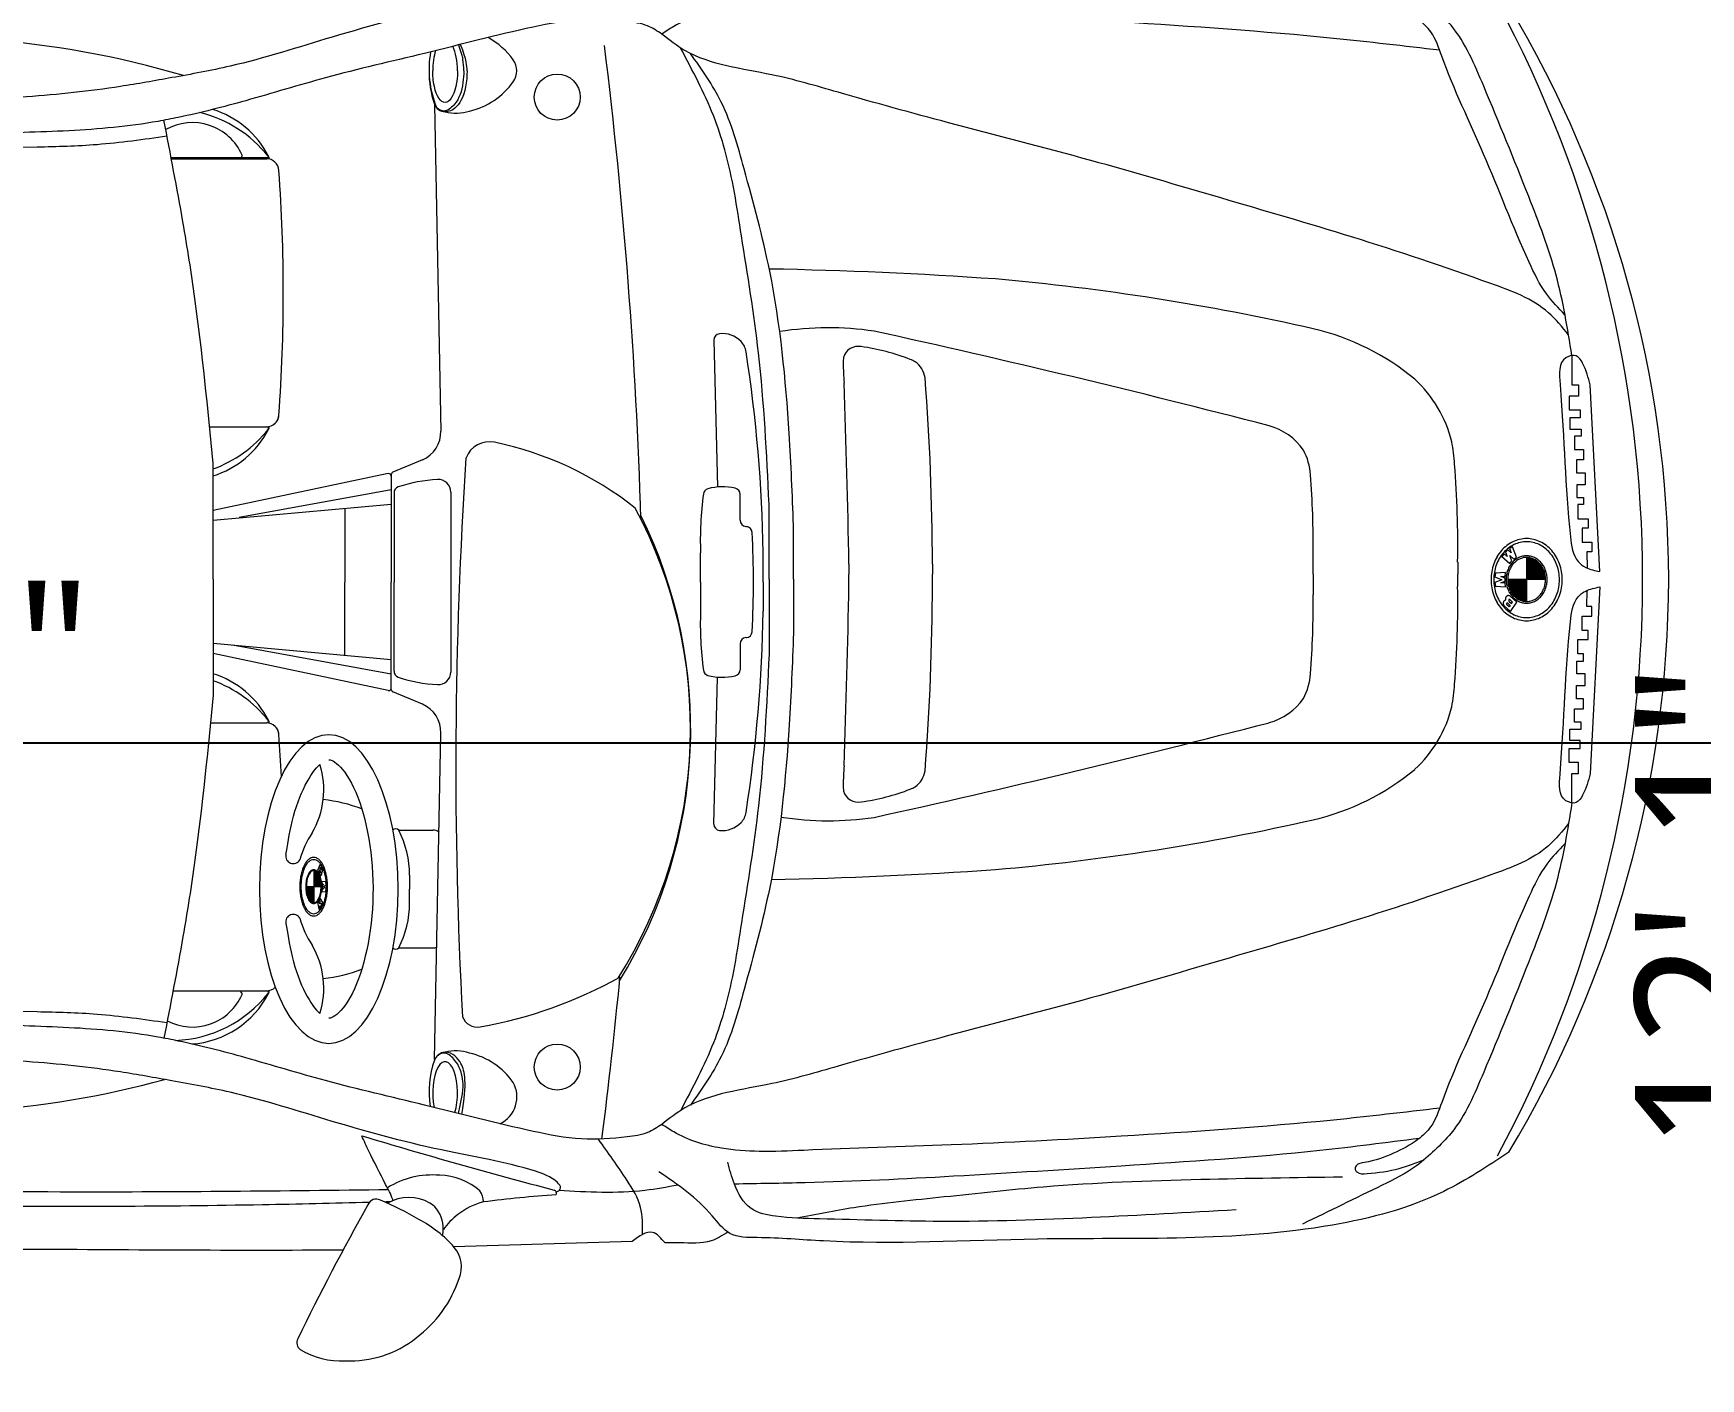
# Model space of a CAD drawing. Header units: inches. Extents: x 130993 to 274375, y -5108 to 103559.
# Drawn here: x 150490.9 to 150574.4, y 48642.3 to 48709.7 of the extents above; entities that cross this region are included whole.
import ezdxf

# ---------------------------------------------------------------- set-up
doc = ezdxf.new("R2010")
doc.units = ezdxf.units.IN
doc.header["$MEASUREMENT"] = 0
doc.header["$PDMODE"] = 2
doc.header["$PDSIZE"] = -3
doc.layers.add('Dim-internal', color=150, linetype='Continuous', lineweight=9)
doc.layers.add('FURNITURE', color=31, linetype='Continuous', lineweight=13)
doc.styles.add('int text 1in-8ft', font='trebuc.ttf', dxfattribs={"height": 7})
doc.dimstyles.new('dim 1in-8ft', dxfattribs={"dimtxt": 7, "dimasz": 2, "dimexe": 6, "dimexo": 6, "dimgap": 1, "dimtad": 1, "dimdec": 0, "dimzin": 0, "dimdsep": 46, "dimlunit": 4, "dimtxsty": 'int text 1in-8ft', "dimblk": 'DOT', "dimcen": 4, "dimdle": 6, "dimclrt": 7, "dimadec": 0, "dimazin": 0, "dimtfac": 1, "dimtdec": 0, "dimtofl": 0, "dimtmove": 0, "dimatfit": 3, "dimfxl": 6, "dimfxlon": 1, "dimtolj": 1, "dimtzin": 0, "dimarcsym": 0})

# ---------------------------------------------------------------- blocks, each defined once
blk = doc.blocks.new('A$C566640F6')
for p, q in [((60.41, 17.766), (60.647, 5.549)), ((0, 15.525), (45.517, 16.193)), ((50.537, 15.801), (54.185, 15.801)), ((50.548, 15.748), (54.126, 15.748)), ((70.87, 8.955), (71.01, 3.452)), ((104.053, 0.288), (103.699, 7.282)), ((51.98, 5.708), (54.126, 5.708)), ((59.958, 4.468), (58.845, 4.008)), ((52.113, 0), (52.113, 4.338)), ((58.673, 3.954), (52.113, 2.57)), ((58.787, 3.921), (58.787, -0.106)), ((58.787, 3.345), (53.091, 2.308)), ((58.889, 3.232), (58.889, -0.106)), ((61.013, 3.266), (61.013, -3.478)), ((71.851, 2.21), (71.851, 3.177)), ((58.787, 2.803), (52.113, 2.197)), ((57.046, 2.645), (57.046, -0.106)), ((72.939, 0), (72.939, 2.809)), ((72.067, 1.976), (72.086, 1.974)), ((73.852, 0), (73.852, 2.021)), ((70.37, -0.106), (70.37, 0.989)), ((72.72, -0.106), (72.72, 0.989)), ((93.315, 0.186), (93.315, 0.957)), ((98.731, 0.643), (98.731, 0.186)), ((100.469, 0.957), (100.386, 0.853)), ((100.386, 0.853), (100.687, 0.589)), ((100.585, 0.855), (100.469, 0.957)), ((100.61, 1.103), (100.519, 1.019)), ((100.519, 1.019), (100.585, 0.855)), ((100.735, 0.994), (100.61, 1.103)), ((100.779, 1.217), (100.674, 1.146)), ((100.674, 1.146), (100.735, 0.994)), ((100.765, 0.686), (100.684, 0.89)), ((100.684, 0.89), (100.838, 0.754)), ((100.687, 0.589), (100.765, 0.686)), ((100.937, 0.82), (100.779, 1.217)), ((100.838, 0.754), (100.937, 0.82)), ((101.313, 0.817), (101.313, -0.836)), ((101.358, -0.01), (101.358, 0.815)), ((101.402, -0.01), (101.402, 0.81)), ((101.446, -0.01), (101.446, 0.802)), ((101.491, -0.01), (101.491, 0.79)), ((101.535, -0.01), (101.535, 0.775)), ((101.58, -0.01), (101.58, 0.756)), ((101.624, -0.01), (101.624, 0.732)), ((101.669, -0.01), (101.669, 0.705)), ((101.713, -0.01), (101.713, 0.672)), ((101.758, -0.01), (101.758, 0.633)), ((52.113, 0), (52.113, -4.338)), ((72.939, 0), (72.939, -2.809)), ((73.852, 0), (73.852, -2.021)), ((75.927, 0.56), (75.927, 0.186)), ((75.927, -0.188), (75.927, 0.186)), ((79.055, 0.56), (79.055, 0.186)), ((79.055, -0.188), (79.055, 0.186)), ((93.315, 0.186), (93.315, -0.585)), ((98.731, -0.271), (98.731, 0.186)), ((100.143, 0.231), (100.129, 0.085)), ((100.129, 0.085), (100.39, -0.017)), ((100.525, 0.248), (100.143, 0.231)), ((100.352, 0.098), (100.507, 0.104)), ((100.509, 0.034), (100.352, 0.098)), ((100.507, 0.104), (100.525, 0.248)), ((100.509, -0.068), (100.509, 0.034)), ((101.802, -0.01), (101.802, 0.588)), ((101.847, -0.01), (101.847, 0.533)), ((101.891, -0.01), (101.891, 0.466)), ((101.936, -0.01), (101.936, 0.385)), ((101.98, -0.01), (101.98, 0.272)), ((57.046, -2.857), (57.046, -0.106)), ((58.787, -4.133), (58.787, -0.106)), ((58.889, -3.444), (58.889, -0.106)), ((70.37, -0.106), (70.37, -1.201)), ((72.72, -0.106), (72.72, -1.201)), ((100.39, -0.017), (100.129, -0.12)), ((100.129, -0.12), (100.143, -0.266)), ((100.143, -0.266), (100.525, -0.282)), ((100.352, -0.132), (100.509, -0.068)), ((100.507, -0.139), (100.352, -0.132)), ((100.525, -0.282), (100.507, -0.139)), ((102.021, -0.01), (100.605, -0.01)), ((100.646, -0.287), (100.646, -0.01)), ((100.691, -0.403), (100.691, -0.01)), ((100.735, -0.487), (100.735, -0.01)), ((100.779, -0.553), (100.779, -0.01)), ((100.824, -0.607), (100.824, -0.01)), ((100.868, -0.653), (100.868, -0.01)), ((100.913, -0.691), (100.913, -0.01)), ((100.957, -0.724), (100.957, -0.01)), ((101.002, -0.752), (101.002, -0.01)), ((101.046, -0.775), (101.046, -0.01)), ((101.091, -0.794), (101.091, -0.01)), ((101.135, -0.809), (101.135, -0.01)), ((101.18, -0.821), (101.18, -0.01)), ((101.224, -0.829), (101.224, -0.01)), ((101.269, -0.834), (101.269, -0.01)), ((104.053, -0.288), (103.699, -7.282)), ((100.473, -0.992), (100.706, -1.207)), ((100.664, -1.036), (100.575, -0.953)), ((100.612, -0.899), (100.702, -0.982)), ((100.653, -0.817), (100.753, -0.909)), ((100.702, -0.982), (100.664, -1.036)), ((100.79, -0.855), (100.691, -0.763)), ((100.944, -0.865), (100.701, -0.639)), ((100.706, -1.207), (100.944, -0.865)), ((100.753, -0.909), (100.79, -0.855)), ((58.787, -3.016), (52.113, -2.409)), ((58.787, -3.557), (52.841, -2.475)), ((71.851, -2.422), (71.851, -3.389)), ((72.067, -2.188), (72.086, -2.186)), ((58.673, -4.166), (52.113, -2.782)), ((70.87, -9.168), (71.01, -3.665)), ((59.958, -4.68), (58.845, -4.22)), ((52.012, -5.378), (54.126, -5.378)), ((60.41, -17.979), (60.647, -5.762)), ((59.066, -9.395), (60.344, -9.395)), ((55.88, -10.908), (55.88, -12.123)), ((55.898, -10.909), (55.898, -11.515)), ((55.915, -10.912), (55.915, -11.515)), ((55.932, -10.919), (55.932, -11.515)), ((55.95, -10.928), (55.95, -11.515)), ((55.967, -10.939), (55.967, -11.515)), ((55.984, -10.954), (55.984, -11.515)), ((56.002, -10.974), (56.002, -11.515)), ((56.019, -10.993), (56.019, -11.515)), ((56.117, -10.668), (56.024, -10.912)), ((56.024, -10.912), (56.119, -11.072)), ((56.036, -11.017), (56.036, -11.515)), ((56.054, -11.05), (56.054, -11.515)), ((56.071, -11.08), (56.071, -11.515)), ((56.099, -10.881), (56.084, -10.919)), ((56.084, -10.919), (56.123, -10.985)), ((56.088, -11.122), (56.088, -11.515)), ((56.137, -10.946), (56.099, -10.881)), ((56.105, -11.177), (56.105, -11.515)), ((56.208, -10.822), (56.117, -10.668)), ((56.118, -10.829), (56.133, -10.79)), ((56.153, -10.888), (56.118, -10.829)), ((56.123, -11.235), (56.123, -11.515)), ((56.133, -10.79), (56.168, -10.849)), ((59.471, -11.084), (59.471, -11.603)), ((56.156, -11.516), (55.605, -11.516)), ((55.62, -11.515), (55.62, -11.716)), ((55.638, -11.515), (55.638, -11.8)), ((55.655, -11.515), (55.655, -11.862)), ((55.672, -11.515), (55.672, -11.91)), ((55.69, -11.515), (55.69, -11.951)), ((55.707, -11.515), (55.707, -11.984)), ((55.724, -11.515), (55.724, -12.013)), ((55.742, -11.515), (55.742, -12.038)), ((55.759, -11.515), (55.759, -12.057)), ((55.776, -11.515), (55.776, -12.076)), ((55.794, -11.515), (55.794, -12.091)), ((55.811, -11.515), (55.811, -12.102)), ((55.828, -11.515), (55.828, -12.111)), ((55.846, -11.515), (55.846, -12.118)), ((55.863, -11.515), (55.863, -12.122)), ((56.14, -11.315), (56.14, -11.515)), ((56.336, -11.338), (56.187, -11.327)), ((56.187, -11.327), (56.194, -11.429)), ((56.194, -11.602), (56.187, -11.704)), ((56.187, -11.704), (56.336, -11.692)), ((56.255, -11.433), (56.193, -11.479)), ((56.193, -11.479), (56.193, -11.552)), ((56.193, -11.552), (56.255, -11.597)), ((56.194, -11.429), (56.255, -11.433)), ((56.255, -11.597), (56.194, -11.602)), ((56.24, -11.515), (56.341, -11.442)), ((56.341, -11.588), (56.24, -11.515)), ((56.341, -11.442), (56.336, -11.338)), ((56.336, -11.692), (56.341, -11.588)), ((59.471, -12.122), (59.471, -11.603)), ((56.065, -12.064), (56.027, -12.111)), ((56.027, -12.111), (56.088, -12.394)), ((56.125, -12.161), (56.065, -12.064)), ((56.088, -12.394), (56.129, -12.343)), ((56.124, -11.947), (56.094, -12.016)), ((56.094, -12.016), (56.125, -12.161)), ((56.129, -12.343), (56.106, -12.235)), ((56.106, -12.235), (56.154, -12.312)), ((56.241, -12.135), (56.124, -11.947)), ((56.154, -12.312), (56.189, -12.253)), ((56.189, -12.253), (56.164, -12.136)), ((56.164, -12.136), (56.209, -12.208)), ((56.209, -12.208), (56.241, -12.135)), ((59.066, -13.81), (60.344, -13.81)), ((0, -15.525), (45.517, -16.193)), ((50.611, -15.418), (54.126, -15.418)), ((67.809, -24.804), (61.128, -25.002))]:
    blk.add_line(p, q)
for points in [[(103.009, 8.379), (103.009, 7.281), (103.256, 7.281), (103.256, 6.861), (102.912, 6.861), (102.912, 6.346), (103.314, 6.346), (103.314, 6.041), (102.932, 6.041), (102.932, 5.621), (103.352, 5.621), (103.352, 5.353), (103.103, 5.353), (103.103, 4.857), (103.447, 4.857), (103.447, 4.476), (103.18, 4.476), (103.18, 3.979), (103.504, 3.979), (103.504, 3.54), (103.199, 3.54), (103.199, 3.063), (103.447, 3.063), (103.447, 2.796), (103.237, 2.796), (103.237, 2.262), (103.619, 2.262), (103.619, 1.918), (103.39, 1.918), (103.39, 1.384), (103.753, 1.384), (103.753, 1.021), (103.753, 1.021), (103.564, 1.021), (103.588, 0.417)], [(103.009, -8.379), (103.009, -7.281), (103.256, -7.281), (103.256, -6.861), (102.912, -6.861), (102.912, -6.346), (103.314, -6.346), (103.314, -6.041), (102.932, -6.041), (102.932, -5.621), (103.352, -5.621), (103.352, -5.353), (103.103, -5.353), (103.103, -4.857), (103.447, -4.857), (103.447, -4.476), (103.18, -4.476), (103.18, -3.979), (103.504, -3.979), (103.504, -3.54), (103.199, -3.54), (103.199, -3.063), (103.447, -3.063), (103.447, -2.796), (103.237, -2.796), (103.237, -2.262), (103.619, -2.262), (103.619, -1.918), (103.39, -1.918), (103.39, -1.384), (103.753, -1.384), (103.753, -1.021), (103.753, -1.021), (103.564, -1.021), (103.588, -0.417)]]:
    blk.add_lwpolyline(points)
for centre in [(65.003, 18.058), (65.003, -18.271)]:
    blk.add_circle(centre, 0.862)
for centre, radius, start, end in [((60.079, 0.009), 45.581, 359.98811, 28.27095), ((64.865, -0.095), 41.771, 0.1297, 31.0655), ((41.105, -14.452), 34.753, 73.45866, 98.53651), ((61.096, 17.853), 2.765, 35.20816, 61.60102), ((-125.451, -3.746), 193.683, 1.7729, 7.04083), ((63.885, 19.09), 3.685, 169.66474, 202.62733), ((62.779, 19.041), 0.705, 324.79184, 35.20816), ((63.885, 18.992), 3.685, 179.23809, 198.92747), ((61.096, 20.228), 2.765, 282.96883, 324.79184), ((51.067, 14.229), 3.516, 27.33078, 73.05333), ((60.831, 17.966), 0.464, 201.47304, 266.40014), ((61.204, 19.181), 1.725, 256.52856, 287.30328), ((51.338, 15.076), 2.026, 23.46635, 119.59698), ((50.514, 12.935), 4.673, 38.49211, 76.3753), ((53.143, 15.859), 0.0588, 270, 23.46635), ((54.108, 15.278), 0.47, 3.90539, 90), ((54.126, 15.807), 0.0588, 270, 38.49211), ((53.933, 15.738), 0.279, 359.75019, 22.30237), ((-9.004, 10.728), 63.746, 355.87799, 4.12201), ((69.759, -157.554), 169.202, 86.04947, 88.92112), ((73.641, -77.305), 88.891, 77.20726, 84.98196), ((75.161, -2.078), 11.496, 81.44659, 99.1302), ((91.21, 0.337), 9.287, 50.39995, 76.84163), ((71.105, 8.961), 0.235, 96.36271, 181.45347), ((71.187, 8.229), 0.972, 43.53668, 96.36271), ((71.38, 8.412), 0.705, 8.79019, 43.53668), ((-8.278, -378.645), 397.17, 75.42537, 77.6203), ((17.27, 0.045), 55.458, 0.97486, 8.79019), ((77.145, 8.055), 1.438, 169.97488, 178.21792), ((76.272, 8.161), 0.561, 78.25648, 165.16849), ((75.287, 0.649), 8.136, 68.80912, 82.23618), ((77.873, 7.344), 0.959, 56.26526, 68.30326), ((77.915, 7.414), 0.878, 8.53114, 55.95591), ((476.596, 27.837), 401.373, 182.81869, 182.92443), ((-14.578, 0.401), 93.633, 0.09703, 4.3754), ((-217.528, -3.877), 293.488, 0.86615, 2.19413), ((93.886, 3.997), 4.768, 14.01036, 47.13953), ((54.108, 6.178), 0.47, 270, 356.09461), ((54.126, 5.649), 0.0588, 321.50789, 90), ((53.933, 5.718), 0.279, 337.69763, 0.24981), ((54.108, 6.178), 0.47, 300.23732, 356.09461), ((91.073, 3.53), 2.292, 34.72678, 75.01187), ((50.514, 8.521), 4.673, 290.00626, 321.50789), ((51.067, 7.227), 3.516, 287.30608, 332.66922), ((59.472, 5.538), 1.175, 294.41956, 0.57318), ((62.463, 4.21), 0.94, 78.17091, 158.88656), ((60.055, -7.283), 12.683, 51.6722, 78.17091), ((89.193, 3.603), 9.448, 4.25345, 9.4326), ((235.479, -6.997), 174.277, 176.20138, 183.08769), ((90.903, 3.75), 2.323, 3.99511, 27.87064), ((58.693, 3.862), 0.094, 0, 101.91275), ((58.881, 3.921), 0.094, 112.45268, 180), ((59.874, 1.364), 33.444, 359.30244, 4.36801), ((61.627, 1.295), 37.109, 358.9941, 4.6513), ((59.124, 3.232), 0.235, 108.66262, 180), ((60.803, -1.741), 5.484, 92.97726, 108.66262), ((60.543, 3.266), 0.47, 0, 92.97726), ((83.711, 1.451), 13.349, 172.50762, 181.98252), ((70.709, 3.161), 0.235, 105.22329, 172.50762), ((71.194, 1.377), 2.084, 76.80108, 105.22329), ((71.616, 3.177), 0.235, 0, 76.80108), ((52.515, -5.588), 17.479, 327.66819, 28.18253), ((51.969, -5.608), 18.034, 328.46561, 26.30568), ((72.087, 2.21), 0.235, 180, 265.20524), ((72.067, 1.74), 0.235, 2.95357, 85.20524), ((26.916, -0.59), 45.446, 0.60974, 2.95357), ((101.425, 0.159), 1.395, 127.71167, 139.16595), ((101.359, 0.244), 1.287, 115.62075, 127.70714), ((101.355, 0.224), 1.188, 115.62075, 127.70714), ((101.324, 0.317), 1.206, 102.98153, 115.60014), ((101.323, 0.291), 1.113, 102.98153, 115.60014), ((101.313, 0.358), 1.163, 90.02034, 102.94667), ((101.313, 0.33), 1.074, 90.02034, 102.94667), ((101.313, 0.358), 1.163, 77.05333, 89.97966), ((101.313, 0.33), 1.074, 77.05333, 89.97966), ((101.303, 0.291), 1.113, 64.39986, 77.01847), ((101.302, 0.317), 1.206, 64.39986, 77.01847), ((101.271, 0.224), 1.188, 52.29286, 64.37925), ((101.267, 0.244), 1.287, 52.29286, 64.37925), ((101.201, 0.159), 1.395, 40.83405, 52.28833), ((101.615, 0.023), 1.629, 149.98078, 160.30802), ((101.591, 0.02), 1.504, 149.98078, 160.30802), ((101.516, 0.08), 1.515, 139.15759, 149.99735), ((101.5, 0.073), 1.399, 139.15759, 149.99735), ((101.417, 0.145), 1.288, 127.71167, 139.16595), ((101.378, 0.092), 0.805, 127.71167, 139.16595), ((101.378, 0.092), 0.743, 127.71167, 139.16595), ((101.34, 0.141), 0.742, 115.62075, 127.70714), ((101.34, 0.141), 0.681, 115.62075, 127.70714), ((101.319, 0.183), 0.696, 102.98153, 115.60014), ((101.319, 0.183), 0.634, 102.98153, 115.60014), ((101.313, 0.207), 0.671, 90.02034, 102.94667), ((101.313, 0.207), 0.61, 90.02034, 102.94667), ((101.313, 0.207), 0.671, 77.05333, 89.97966), ((101.313, 0.207), 0.61, 77.05333, 89.97966), ((101.307, 0.183), 0.634, 64.39986, 77.01847), ((101.307, 0.183), 0.696, 64.39986, 77.01847), ((101.287, 0.141), 0.681, 52.29286, 64.37925), ((101.287, 0.141), 0.742, 52.29286, 64.37925), ((101.248, 0.092), 0.743, 40.83405, 52.28833), ((101.248, 0.092), 0.805, 40.83405, 52.28833), ((101.21, 0.145), 1.288, 40.83405, 52.28833), ((101.126, 0.073), 1.399, 30.00265, 40.84241), ((101.11, 0.08), 1.515, 30.00265, 40.84241), ((101.035, 0.02), 1.504, 19.69198, 30.01922), ((101.011, 0.023), 1.629, 19.69198, 30.01922), ((101.747, -0.017), 1.767, 170.23054, 180.01167), ((101.698, -0.008), 1.718, 160.2871, 170.25336), ((101.713, -0.017), 1.631, 170.23054, 180.01167), ((101.669, -0.009), 1.586, 160.2871, 170.25336), ((60.079, -0.009), 45.581, 331.72905, 0.01189), ((101.563, -0.009), 1.02, 170.23054, 180.01167), ((101.535, -0.004), 0.991, 160.2871, 170.25336), ((101.487, 0.013), 0.94, 149.98078, 160.30802), ((101.563, -0.009), 0.958, 170.23054, 180.01167), ((101.535, -0.004), 0.93, 160.2871, 170.25336), ((101.487, 0.013), 0.878, 149.98078, 160.30802), ((101.43, 0.047), 0.874, 139.15759, 149.99735), ((101.43, 0.047), 0.813, 139.15759, 149.99735), ((101.196, 0.047), 0.813, 30.00265, 40.84241), ((101.196, 0.047), 0.874, 30.00265, 40.84241), ((101.139, 0.013), 0.878, 19.69198, 30.01922), ((101.139, 0.013), 0.94, 19.69198, 30.01922), ((101.091, -0.004), 0.93, 9.74664, 19.7129), ((101.063, -0.009), 0.958, 359.98833, 9.76946), ((101.091, -0.004), 0.991, 9.74664, 19.7129), ((101.063, -0.009), 1.02, 359.98833, 9.76946), ((100.957, -0.009), 1.586, 9.74664, 19.7129), ((100.913, -0.017), 1.631, 359.98833, 9.76946), ((100.928, -0.008), 1.718, 9.74664, 19.7129), ((100.88, -0.017), 1.767, 359.98833, 9.76946), ((26.916, 0.377), 45.446, 357.04643, 359.39026), ((-217.528, 4.249), 293.488, 357.80587, 359.13385), ((-14.578, -0.029), 93.633, 355.6246, 359.90297), ((59.874, -0.992), 33.444, 355.63199, 0.69756), ((61.627, -0.923), 37.109, 355.3487, 1.0059), ((101.747, -0.018), 1.767, 179.98833, 189.76946), ((101.698, -0.027), 1.718, 189.74664, 199.7129), ((101.615, -0.057), 1.629, 199.69198, 210.01922), ((101.713, -0.018), 1.631, 179.98833, 189.76946), ((101.669, -0.026), 1.586, 189.74664, 199.7129), ((101.591, -0.054), 1.504, 199.69198, 210.01922), ((101.563, -0.01), 1.02, 179.98833, 189.76946), ((101.535, -0.015), 0.991, 189.74664, 199.7129), ((100.634, -0.715), 0.104, 111.84572, 124.43378), ((100.632, -0.71), 0.0981, 98.72805, 111.81818), ((101.487, -0.033), 0.94, 199.69198, 210.01922), ((101.563, -0.01), 0.958, 179.98833, 189.76946), ((100.632, -0.707), 0.0956, 85.37361, 98.68693), ((101.535, -0.015), 0.93, 189.74664, 199.7129), ((100.632, -0.709), 0.0969, 72.13798, 85.33043), ((64.865, 0.095), 41.771, 328.9345, 359.8703), ((101.487, -0.033), 0.878, 199.69198, 210.01922), ((100.63, -0.713), 0.102, 59.3421, 72.10546), ((101.43, -0.066), 0.874, 210.00265, 220.84241), ((101.43, -0.066), 0.813, 210.00265, 220.84241), ((101.378, -0.111), 0.743, 220.83405, 232.28833), ((101.248, -0.111), 0.743, 307.71167, 319.16595), ((101.196, -0.066), 0.813, 319.15759, 329.99735), ((101.196, -0.066), 0.874, 319.15759, 329.99735), ((101.139, -0.033), 0.878, 329.98078, 340.30802), ((101.139, -0.033), 0.94, 329.98078, 340.30802), ((101.091, -0.015), 0.93, 340.2871, 350.25336), ((101.063, -0.01), 0.958, 350.23054, 0.01167), ((101.091, -0.015), 0.991, 340.2871, 350.25336), ((101.063, -0.01), 1.02, 350.23054, 0.01167), ((101.035, -0.054), 1.504, 329.98078, 340.30802), ((101.011, -0.057), 1.629, 329.98078, 340.30802), ((100.957, -0.026), 1.586, 340.2871, 350.25336), ((100.913, -0.018), 1.631, 350.23054, 0.01167), ((100.928, -0.027), 1.718, 340.2871, 350.25336), ((100.88, -0.018), 1.767, 350.23054, 0.01167), ((83.711, -1.663), 13.349, 178.01748, 187.49238), ((17.27, -0.258), 55.458, 351.20981, 359.02514), ((101.516, -0.115), 1.515, 210.00265, 220.84241), ((101.5, -0.107), 1.399, 210.00265, 220.84241), ((101.425, -0.194), 1.395, 220.83405, 232.28833), ((100.569, -0.901), 0.134, 174.86021, 184.83931), ((100.567, -0.901), 0.132, 164.8034, 174.88501), ((100.567, -0.901), 0.132, 184.81449, 194.89013), ((100.561, -0.899), 0.126, 154.44872, 164.82692), ((100.561, -0.903), 0.126, 194.86655, 205.2331), ((101.417, -0.18), 1.288, 220.83405, 232.28833), ((100.554, -0.906), 0.118, 205.21283, 216.04708), ((100.554, -0.896), 0.118, 143.6181, 154.46884), ((100.547, -0.89), 0.109, 132.17286, 143.63118), ((100.547, -0.912), 0.109, 216.03372, 227.47238), ((100.541, -0.884), 0.0998, 120.04903, 132.17385), ((100.537, -0.877), 0.0927, 107.29926, 120.03331), ((100.536, -0.873), 0.0883, 94.11878, 107.26647), ((100.667, -0.739), 0.145, 168.58313, 178.64661), ((100.668, -0.739), 0.146, 178.62134, 188.6572), ((100.664, -0.739), 0.142, 188.63235, 198.84161), ((100.662, -0.738), 0.141, 158.31682, 168.60763), ((100.655, -0.735), 0.133, 147.63355, 158.33881), ((100.647, -0.729), 0.123, 136.37475, 147.64993), ((100.639, -0.722), 0.113, 124.44332, 136.38079), ((100.603, -0.926), 0.0393, 166.32481, 176.19888), ((100.604, -0.926), 0.0398, 176.17533, 185.97579), ((100.603, -0.926), 0.0391, 185.95235, 195.86769), ((100.602, -0.926), 0.0378, 156.21458, 166.34737), ((100.601, -0.927), 0.0374, 195.84555, 206.05883), ((100.6, -0.925), 0.0356, 145.67227, 156.23438), ((100.599, -0.928), 0.035, 206.04, 216.71646), ((100.597, -0.923), 0.0329, 134.55783, 145.68624), ((100.597, -0.929), 0.0323, 216.70433, 227.96988), ((100.595, -0.921), 0.0302, 122.79374, 134.56152), ((100.594, -0.92), 0.028, 110.40335, 122.7826), ((100.594, -0.918), 0.0265, 97.54028, 110.37583), ((100.594, -0.918), 0.026, 84.4801, 97.50113), ((100.594, -0.918), 0.0264, 71.55658, 84.44003), ((100.593, -0.919), 0.0278, 59.06495, 71.52681), ((100.592, -0.921), 0.0299, 47.18582, 59.0513), ((101.355, -0.259), 1.188, 232.29286, 244.37925), ((100.681, -0.79), 0.0393, 166.19201, 176.05502), ((100.682, -0.79), 0.0398, 176.03156, 185.81841), ((100.681, -0.79), 0.0391, 185.79505, 195.69345), ((100.68, -0.789), 0.0378, 156.09103, 166.21445), ((100.679, -0.79), 0.0374, 195.67136, 205.86384), ((100.678, -0.788), 0.0355, 145.55722, 156.1107), ((100.677, -0.791), 0.035, 205.84499, 216.49658), ((100.675, -0.787), 0.0329, 134.45163, 145.57105), ((100.675, -0.793), 0.0323, 216.48432, 227.72146), ((100.674, -0.785), 0.0302, 122.69784, 134.45519), ((100.672, -0.783), 0.028, 110.32014, 122.68662), ((100.672, -0.782), 0.0265, 97.47251, 110.29264), ((100.672, -0.781), 0.026, 84.42998, 97.43348), ((100.672, -0.782), 0.0264, 71.52502, 84.39009), ((100.671, -0.783), 0.0278, 59.05141, 71.49541), ((100.626, -0.72), 0.11, 47.18433, 59.32709), ((100.67, -0.785), 0.0299, 47.18873, 59.03783), ((101.378, -0.111), 0.805, 220.83405, 232.28833), ((101.34, -0.161), 0.742, 232.29286, 244.37925), ((101.34, -0.161), 0.681, 232.29286, 244.37925), ((101.319, -0.202), 0.696, 244.39986, 257.01847), ((101.319, -0.202), 0.634, 244.39986, 257.01847), ((101.313, -0.226), 0.671, 257.05333, 269.97966), ((101.313, -0.226), 0.61, 257.05333, 269.97966), ((101.313, -0.226), 0.61, 270.02034, 282.94667), ((101.313, -0.226), 0.671, 270.02034, 282.94667), ((101.307, -0.202), 0.634, 282.98153, 295.60014), ((101.307, -0.202), 0.696, 282.98153, 295.60014), ((101.287, -0.161), 0.681, 295.62075, 307.70714), ((101.287, -0.161), 0.742, 295.62075, 307.70714), ((101.248, -0.111), 0.805, 307.71167, 319.16595), ((101.271, -0.259), 1.188, 295.62075, 307.70714), ((101.21, -0.18), 1.288, 307.71167, 319.16595), ((101.201, -0.194), 1.395, 307.71167, 319.16595), ((101.126, -0.107), 1.399, 319.15759, 329.99735), ((101.11, -0.115), 1.515, 319.15759, 329.99735), ((101.359, -0.279), 1.287, 232.29286, 244.37925), ((101.324, -0.351), 1.206, 244.39986, 257.01847), ((101.323, -0.326), 1.113, 244.39986, 257.01847), ((101.313, -0.393), 1.163, 257.05333, 269.97966), ((101.313, -0.364), 1.074, 257.05333, 269.97966), ((101.313, -0.364), 1.074, 270.02034, 282.94667), ((101.313, -0.393), 1.163, 270.02034, 282.94667), ((101.303, -0.326), 1.113, 282.98153, 295.60014), ((101.302, -0.351), 1.206, 282.98153, 295.60014), ((101.267, -0.279), 1.287, 295.62075, 307.70714), ((72.087, -2.422), 0.235, 94.79476, 180), ((72.067, -1.952), 0.235, 274.79476, 357.04643), ((51.067, -6.897), 3.516, 27.33078, 72.69392), ((59.124, -3.444), 0.235, 180, 251.33738), ((60.803, 1.528), 5.484, 251.33738, 267.02274), ((60.543, -3.478), 0.47, 267.02274, 0), ((70.709, -3.373), 0.235, 187.49238, 254.77671), ((71.194, -1.589), 2.084, 254.77671, 283.19892), ((71.616, -3.389), 0.235, 283.19892, 0), ((90.903, -3.378), 2.323, 332.12936, 356.00489), ((50.514, -8.191), 4.673, 38.49211, 69.99374), ((58.693, -4.074), 0.094, 258.08725, 0), ((58.881, -4.133), 0.094, 180, 247.54732), ((89.193, -3.231), 9.448, 350.5674, 355.74655), ((59.472, -5.75), 1.175, 359.42682, 65.58044), ((91.073, -3.158), 2.292, 284.98813, 325.27322), ((93.886, -3.625), 4.768, 312.86047, 345.98964), ((54.108, -5.848), 0.47, 3.90539, 90), ((54.126, -5.319), 0.0588, 270, 38.49211), ((53.933, -5.388), 0.279, 359.75019, 22.30237), ((54.108, -5.848), 0.47, 3.90539, 59.76268), ((-8.278, 379.017), 397.17, 282.3797, 284.57463), ((-9.004, -10.398), 63.746, 2.71089, 4.12201), ((53.119, -7.899), 3.139, 329.26923, 17.84474), ((476.596, -27.465), 401.373, 177.07557, 177.18131), ((77.915, -7.042), 0.878, 304.04409, 351.46886), ((91.21, 0.035), 9.287, 283.15837, 309.60005), ((77.145, -7.682), 1.438, 181.78208, 190.02512), ((76.272, -7.789), 0.561, 194.83151, 281.74352), ((75.287, -0.277), 8.136, 277.76382, 291.19088), ((77.873, -6.972), 0.959, 291.69674, 303.73474), ((55.629, -13.957), 5.735, 68.98307, 83.9018), ((71.38, -8.625), 0.705, 316.46332, 351.20981), ((58.954, -9.509), 0.16, 45.37255, 132.77333), ((71.105, -9.174), 0.235, 178.54653, 263.63729), ((71.187, -8.441), 0.972, 263.63729, 316.46332), ((75.161, 2.45), 11.496, 261.10456, 278.55341), ((73.641, 77.677), 88.891, 275.01804, 282.79274), ((58.774, -11.455), 3.543, 146.57852, 164.48471), ((55.746, -11.084), 3.725, 0, 26.95113), ((60.347, -9.783), 0.388, 53.98927, 90.45385), ((55.114, -10.372), 0.281, 167.38366, 331.36379), ((56.331, -11.123), 0.903, 144.96644, 154.96217), ((56.064, -10.933), 0.576, 131.65326, 145.15395), ((56.05, -10.978), 0.531, 131.65326, 145.15395), ((55.923, -10.773), 0.362, 113.40282, 131.77842), ((55.92, -10.831), 0.335, 113.40282, 131.77842), ((55.882, -10.682), 0.263, 90.35448, 113.09807), ((55.882, -10.747), 0.242, 90.35448, 113.09807), ((55.879, -10.682), 0.263, 66.90193, 89.64552), ((55.879, -10.747), 0.242, 66.90193, 89.64552), ((55.841, -10.831), 0.335, 48.22158, 66.59718), ((55.838, -10.773), 0.362, 48.22158, 66.59718), ((55.711, -10.978), 0.531, 34.84605, 48.34674), ((55.696, -10.933), 0.576, 34.84605, 48.34674), ((55.43, -11.123), 0.903, 25.03783, 35.03356), ((57.439, -11.494), 2.078, 168.94539, 174.673), ((57.099, -11.426), 1.731, 162.53246, 169.00431), ((57.319, -11.496), 1.918, 168.94539, 174.673), ((57.005, -11.433), 1.597, 162.53246, 169.00431), ((56.699, -11.298), 1.311, 154.82687, 162.61996), ((56.636, -11.315), 1.21, 154.82687, 162.61996), ((56.296, -11.153), 0.834, 144.96644, 154.96217), ((56.583, -11.464), 0.998, 162.53246, 169.00431), ((56.583, -11.464), 0.974, 162.53246, 169.00431), ((56.353, -11.39), 0.756, 154.82687, 162.61996), ((56.353, -11.39), 0.732, 154.82687, 162.61996), ((56.14, -11.289), 0.521, 144.96644, 154.96217), ((56.14, -11.289), 0.497, 144.96644, 154.96217), ((55.986, -11.18), 0.332, 131.65326, 145.15395), ((55.986, -11.18), 0.308, 131.65326, 145.15395), ((55.905, -11.087), 0.209, 113.40282, 131.77842), ((55.905, -11.087), 0.185, 113.40282, 131.77842), ((55.881, -11.035), 0.152, 90.35448, 113.09807), ((55.881, -11.035), 0.127, 90.35448, 113.09807), ((55.879, -11.035), 0.152, 66.90193, 89.64552), ((55.879, -11.035), 0.127, 66.90193, 89.64552), ((55.856, -11.087), 0.185, 48.22158, 66.59718), ((55.856, -11.087), 0.209, 48.22158, 66.59718), ((55.774, -11.18), 0.308, 34.84605, 48.34674), ((55.774, -11.18), 0.332, 34.84605, 48.34674), ((55.62, -11.289), 0.497, 25.03783, 35.03356), ((55.62, -11.289), 0.521, 25.03783, 35.03356), ((55.408, -11.39), 0.732, 17.38004, 25.17313), ((55.408, -11.39), 0.756, 17.38004, 25.17313), ((55.177, -11.464), 0.974, 10.99569, 17.46754), ((56.169, -11.043), 0.0579, 210.17848, 222.33011), ((56.137, -10.977), 0.0158, 210.20349, 222.02215), ((56.132, -10.981), 0.00988, 221.83812, 238.02655), ((56.153, -11.058), 0.0357, 222.13507, 238.90326), ((56.13, -10.983), 0.00657, 238.09505, 259.32873), ((56.13, -10.984), 0.00563, 259.94961, 283.45327), ((55.177, -11.464), 0.998, 10.99569, 17.46754), ((56.13, -10.983), 0.00689, 284.00762, 304.58299), ((56.128, -10.98), 0.0106, 304.58789, 320.06562), ((56.146, -11.069), 0.0237, 239.00356, 261.01034), ((56.123, -10.976), 0.0169, 319.8748, 331.19225), ((56.117, -10.958), 0.0237, 21.8122, 30.83612), ((56.115, -10.972), 0.0255, 331.03136, 339.63724), ((56.108, -10.962), 0.0332, 14.72215, 21.9273), ((56.106, -10.968), 0.035, 339.53138, 346.48626), ((56.099, -10.964), 0.0422, 8.66162, 14.79683), ((56.098, -10.966), 0.0437, 346.41703, 352.41134), ((56.093, -10.965), 0.0489, 3.14844, 8.71386), ((56.092, -10.966), 0.0497, 352.36181, 357.86367), ((56.09, -10.965), 0.0516, 357.82224, 3.19068), ((56.146, -11.071), 0.0208, 261.70437, 285.70488), ((55.464, -11.153), 0.834, 25.03783, 35.03356), ((56.144, -11.066), 0.0264, 286.2437, 306.7715), ((56.167, -10.88), 0.0158, 210.1998, 222.03632), ((56.163, -10.884), 0.00987, 221.85165, 238.07131), ((56.161, -10.886), 0.00656, 238.14136, 259.41757), ((56.161, -10.887), 0.00563, 260.04244, 283.57539), ((56.135, -11.054), 0.0414, 306.72899, 321.93081), ((56.16, -10.886), 0.0069, 284.12924, 304.70425), ((56.158, -10.883), 0.0106, 304.70657, 320.17008), ((56.153, -10.879), 0.017, 319.97828, 331.28212), ((56.148, -10.861), 0.0235, 21.96926, 31.05412), ((56.146, -10.875), 0.0256, 331.12112, 339.71785), ((56.115, -11.038), 0.0666, 321.72373, 332.79119), ((56.139, -10.865), 0.033, 14.84357, 22.08586), ((56.137, -10.871), 0.0351, 339.61205, 346.56225), ((56.13, -10.867), 0.0421, 8.76113, 14.91914), ((56.128, -10.869), 0.0438, 346.49306, 352.48672), ((56.123, -10.868), 0.0488, 3.23456, 8.81385), ((56.121, -10.868), 0.0516, 357.90078, 3.27706), ((56.122, -10.868), 0.0498, 352.43716, 357.94233), ((56.086, -11.023), 0.0999, 332.62902, 341.07127), ((56.052, -11.011), 0.136, 340.96678, 347.84096), ((56.021, -11.004), 0.167, 347.77246, 353.75996), ((56.183, -10.948), 0.0214, 277.97733, 300.07858), ((56.015, -11), 0.174, 4.70708, 10.53934), ((56.002, -11.002), 0.186, 353.70979, 359.27815), ((56, -11.002), 0.189, 359.23428, 4.75449), ((56.177, -10.938), 0.0319, 300.20235, 317.15129), ((56.163, -10.925), 0.0516, 316.96291, 329.26087), ((56.139, -10.91), 0.0796, 329.07848, 338.28105), ((56.138, -10.863), 0.0806, 21.48021, 30.61079), ((56.108, -10.875), 0.113, 14.32298, 21.60011), ((56.109, -10.898), 0.112, 338.15951, 345.47942), ((56.079, -10.89), 0.143, 345.40115, 351.62633), ((56.078, -10.883), 0.144, 8.19903, 14.40028), ((55.125, -11.315), 1.21, 17.38004, 25.17313), ((56.057, -10.886), 0.165, 2.61008, 8.25318), ((56.057, -10.887), 0.165, 351.5717, 357.22555), ((56.049, -10.886), 0.173, 357.1811, 2.65439), ((55.062, -11.298), 1.311, 17.38004, 25.17313), ((54.755, -11.433), 1.597, 10.99569, 17.46754), ((54.662, -11.426), 1.731, 10.99569, 17.46754), ((54.441, -11.496), 1.918, 5.327, 11.05461), ((54.321, -11.494), 2.078, 5.327, 11.05461), ((69.759, 157.927), 169.202, 271.10407, 273.95053), ((57.635, -11.514), 2.274, 174.62835, 180.02019), ((57.635, -11.516), 2.274, 179.97981, 185.37165), ((57.439, -11.536), 2.078, 185.327, 191.05461), ((57.5, -11.514), 2.099, 174.62835, 180.02019), ((57.5, -11.516), 2.099, 179.97981, 185.37165), ((57.319, -11.534), 1.918, 185.327, 191.05461), ((56.892, -11.515), 1.312, 174.62835, 180.02019), ((56.892, -11.516), 1.312, 179.97981, 185.37165), ((56.78, -11.503), 1.199, 168.94539, 174.673), ((56.78, -11.527), 1.199, 185.327, 191.05461), ((56.583, -11.567), 0.998, 190.99569, 197.46754), ((56.892, -11.515), 1.288, 174.62835, 180.02019), ((56.892, -11.516), 1.288, 179.97981, 185.37165), ((56.78, -11.503), 1.174, 168.94539, 174.673), ((56.78, -11.527), 1.174, 185.327, 191.05461), ((56.583, -11.567), 0.974, 190.99569, 197.46754), ((56.353, -11.64), 0.732, 197.38004, 205.17313), ((55.408, -11.64), 0.732, 334.82687, 342.61996), ((55.177, -11.567), 0.974, 342.53246, 349.00431), ((55.177, -11.567), 0.998, 342.53246, 349.00431), ((54.981, -11.503), 1.174, 5.327, 11.05461), ((54.981, -11.527), 1.174, 348.94539, 354.673), ((54.868, -11.515), 1.288, 359.97981, 5.37165), ((54.868, -11.516), 1.288, 354.62835, 0.02019), ((54.981, -11.503), 1.199, 5.327, 11.05461), ((54.981, -11.527), 1.199, 348.94539, 354.673), ((54.868, -11.515), 1.312, 359.97981, 5.37165), ((54.868, -11.516), 1.312, 354.62835, 0.02019), ((54.441, -11.534), 1.918, 348.94539, 354.673), ((54.261, -11.514), 2.099, 359.97981, 5.37165), ((54.261, -11.516), 2.099, 354.62835, 0.02019), ((54.321, -11.536), 2.078, 348.94539, 354.673), ((54.126, -11.514), 2.274, 359.97981, 5.37165), ((54.126, -11.516), 2.274, 354.62835, 0.02019), ((57.099, -11.604), 1.731, 190.99569, 197.46754), ((57.005, -11.597), 1.597, 190.99569, 197.46754), ((56.699, -11.732), 1.311, 197.38004, 205.17313), ((56.636, -11.716), 1.21, 197.38004, 205.17313), ((56.331, -11.908), 0.903, 205.03783, 215.03356), ((56.296, -11.877), 0.834, 205.03783, 215.03356), ((56.064, -12.097), 0.576, 214.84605, 228.34674), ((56.05, -12.052), 0.531, 214.84605, 228.34674), ((56.353, -11.64), 0.756, 197.38004, 205.17313), ((56.14, -11.742), 0.521, 205.03783, 215.03356), ((56.14, -11.742), 0.497, 205.03783, 215.03356), ((55.92, -12.2), 0.335, 228.22158, 246.59718), ((55.986, -11.851), 0.332, 214.84605, 228.34674), ((55.986, -11.851), 0.308, 214.84605, 228.34674), ((55.905, -11.943), 0.209, 228.22158, 246.59718), ((55.905, -11.943), 0.185, 228.22158, 246.59718), ((55.881, -11.996), 0.152, 246.90193, 269.64552), ((55.881, -11.996), 0.127, 246.90193, 269.64552), ((55.879, -11.996), 0.127, 270.35448, 293.09807), ((55.879, -11.996), 0.152, 270.35448, 293.09807), ((55.856, -11.943), 0.185, 293.40282, 311.77842), ((55.856, -11.943), 0.209, 293.40282, 311.77842), ((55.841, -12.2), 0.335, 293.40282, 311.77842), ((55.774, -11.851), 0.308, 311.65326, 325.15395), ((55.774, -11.851), 0.332, 311.65326, 325.15395), ((55.62, -11.742), 0.497, 324.96644, 334.96217), ((55.62, -11.742), 0.521, 324.96644, 334.96217), ((55.711, -12.052), 0.531, 311.65326, 325.15395), ((55.696, -12.097), 0.576, 311.65326, 325.15395), ((55.408, -11.64), 0.756, 334.82687, 342.61996), ((55.464, -11.877), 0.834, 324.96644, 334.96217), ((55.43, -11.908), 0.903, 324.96644, 334.96217), ((55.125, -11.716), 1.21, 334.82687, 342.61996), ((55.062, -11.732), 1.311, 334.82687, 342.61996), ((54.755, -11.597), 1.597, 342.53246, 349.00431), ((54.662, -11.604), 1.731, 342.53246, 349.00431), ((55.746, -12.122), 3.725, 333.04887, 0), ((55.114, -12.833), 0.281, 28.63621, 192.61634), ((58.774, -11.751), 3.543, 195.51529, 213.42148), ((55.923, -12.257), 0.362, 228.22158, 246.59718), ((55.882, -12.348), 0.263, 246.90193, 269.64552), ((55.882, -12.284), 0.242, 246.90193, 269.64552), ((55.879, -12.284), 0.242, 270.35448, 293.09807), ((55.879, -12.348), 0.263, 270.35448, 293.09807), ((55.838, -12.257), 0.362, 293.40282, 311.77842), ((53.119, -15.306), 3.139, 342.15526, 30.73077), ((58.954, -13.697), 0.16, 227.22667, 314.62745), ((60.347, -13.422), 0.388, 269.54615, 291.83531), ((55.629, -9.249), 5.735, 276.0982, 291.01693), ((59.215, -0.336), 16.682, 279.99618, 299.19776), ((-125.451, 3.534), 193.683, 352.73287, 354.53924), ((51.338, -14.746), 2.026, 242.27226, 336.53365), ((50.514, -12.605), 4.673, 272.29177, 321.50789), ((51.067, -13.899), 3.516, 274.00002, 332.66922), ((53.143, -15.529), 0.0588, 336.53365, 90), ((54.108, -14.948), 0.47, 270, 315.07329), ((54.126, -15.477), 0.0588, 321.50789, 90), ((53.933, -15.407), 0.279, 337.69763, 0.24981), ((62.009, -16.185), 0.588, 199.73947, 279.99618), ((63.885, -19.204), 3.685, 161.07253, 188.45286), ((60.831, -18.179), 0.464, 93.59986, 158.52696), ((61.204, -19.393), 1.725, 72.69672, 103.47144), ((61.096, -20.441), 2.765, 35.20816, 77.03117), ((41.105, 14.782), 34.753, 261.83653, 285.32665), ((62.367, -19.384), 1.125, 296.13292, 28.52876), ((-55.098, -72.426), 124.014, 24.28581, 24.57737), ((117.174, 176.315), 205.941, 253.20863, 255.29323), ((15.354, -43.603), 48.018, 25.84853, 27.5143), ((60.324, -25.52), 3.207, 85.04287, 121.63104), ((60.57, -24.631), 2.307, 48.17913, 89.22191), ((56.406, -24.065), 2.574, 19.04943, 32.8798), ((61.593, -23.298), 0.644, 358.03731, 36.86591), ((68.454, -72.79), 49.858, 94.0101, 97.16388), ((64.85, -23.001), 0.128, 335.80254, 71.61406), ((142.383, -70.864), 96.878, 150.68194, 154.03614), ((58.226, -23.551), 0.336, 63.13448, 158.2652), ((53.519, -34.714), 12.449, 59.59116, 67.02768), ((59.443, -24.743), 1.586, 60.20684, 120.06275), ((58.324, -23.366), 0.534, 10.17579, 15.35387), ((59.69, -24.249), 1.034, 7.21299, 58.53155), ((62.893, -25.828), 2.593, 104.68428, 128.45735), ((57.613, -28.14), 4.712, 41.41619, 62.06685), ((59.654, -24.325), 1.082, 346.12613, 10.96628), ((62.525, -25.54), 2.14, 125.53251, 146.71692), ((60.269, -25.755), 1.143, 337.67408, 39.81919), ((57.032, -24.772), 4.522, 306.48415, 341.72932), ((55.572, -28.596), 0.324, 153.34394, 233.05099), ((57.263, -25.355), 3.92, 266.98992, 308.84397), ((56.896, -26.311), 2.962, 239.16039, 273.1115)]:
    blk.add_arc(centre, radius, start, end)
for centre, start_param, end_param in [((60.802, 19.041), 7.162259, 7.853982), ((60.802, 19.041), 4.712389, 5.598438), ((60.802, -19.253), 4.05537, 8.3167)]:
    blk.add_ellipse(centre, major_axis=(0, 1.185), ratio=0.391305, start_param=start_param, end_param=end_param)
at = {"extrusion": (0, 0, -1)}
blk.add_ellipse((60.802, 19.041), major_axis=(0, -1.185), ratio=0.391305, start_param=4.712389, end_param=7.853982, dxfattribs=at)
blk.add_ellipse((56.445, -11.603), major_axis=(0, -5.781), ratio=0.449438, dxfattribs=at)
for points in [[(103.009, 8.379), (102.419, 11.39), (101.393, 14.332), (99.706, 18.465), (98.482, 20.746), (97.875, 21.382), (97.192, 21.969), (95.902, 22.697), (92.924, 24.151)], [(102.75, 9.907), (102.066, 10.677), (101.407, 11.872), (99.701, 15.924), (98.135, 19.596), (97.728, 20.497), (97.244, 20.981), (96.328, 21.499), (95.24, 21.844), (94.926, 21.969), (94.891, 22.111), (94.953, 22.2), (95.335, 22.262), (96.535, 22.066), (97.48, 21.741)], [(98.058, 19.81), (94.079, 20.255), (86.125, 20.863), (79.754, 21.188), (74.235, 21.39), (72.572, 21.431), (71.151, 21.309), (69.366, 20.701), (68.92, 20.417)], [(68.92, 20.417), (68.386, 20.723), (67.624, 20.887), (65.908, 20.962), (64.101, 20.678), (60.026, 19.694), (56.319, 18.778), (53.332, 17.922), (50.804, 17.295), (50.052, 17.149), (48.381, 16.92), (45.03, 16.732), (38.803, 16.586), (31.464, 16.461), (21.343, 16.342), (13.532, 16.225), (4.023, 16.137), (-0.101, 16.078), (-2.293, 16.195), (-6.093, 16.838), (-9.584, 17.657), (-13.092, 18.416), (-14.29, 18.679), (-15.05, 18.825), (-15.808, 18.865), (-16.326, 18.901), (-16.772, 18.973), (-17.348, 18.989)], [(102.883, 9.152), (102.134, 9.981), (99.971, 11.075), (94.76, 12.82), (89.862, 14.278), (84.99, 15.684), (79.663, 17.094), (75.52, 18.24), (73.045, 18.891), (71.351, 19.229), (69.788, 19.802), (68.92, 20.417)], [(72.939, 2.809), (72.541, 8.481), (71.903, 12.863), (71.282, 16.076), (70.851, 17.368), (70.282, 18.626), (69.617, 19.906)], [(52.113, 4.338), (51.431, 10.515), (50.982, 13.383), (50.268, 17.189)], [(45.517, 16.193), (47.763, 16.287), (50.382, 16.603)], [(103.699, 7.282), (103.411, 8.092), (103.175, 8.362), (102.786, 8.295), (102.567, 7.299), (102.955, 1.592), (103.242, 0.664), (103.53, 0.444), (104.053, 0.288)], [(103.699, -7.282), (103.411, -8.092), (103.175, -8.362), (102.786, -8.295), (102.567, -7.299), (102.955, -1.592), (103.242, -0.664), (103.53, -0.444), (104.053, -0.288)], [(72.939, -2.809), (72.541, -8.481), (71.903, -12.863), (71.282, -16.076), (70.851, -17.368), (70.282, -18.626), (69.617, -19.906)], [(52.113, -4.338), (51.431, -10.515), (50.982, -13.383), (50.268, -17.189)], [(103.009, -8.379), (102.419, -11.39), (101.393, -14.332), (99.706, -18.465), (98.482, -20.746), (97.875, -21.382), (97.192, -21.969), (95.902, -22.697), (92.924, -24.151)], [(102.883, -9.152), (102.134, -9.981), (99.971, -11.075), (94.76, -12.82), (89.862, -14.278), (84.99, -15.684), (79.663, -17.094), (75.52, -18.24), (73.045, -18.891), (71.351, -19.229), (69.788, -19.802), (68.92, -20.417)], [(102.75, -9.907), (102.066, -10.677), (101.407, -11.872), (99.701, -15.924), (98.135, -19.596), (97.728, -20.497), (97.244, -20.981), (96.328, -21.499), (95.24, -21.844), (94.926, -21.969), (94.891, -22.111), (94.953, -22.2), (95.335, -22.262), (96.535, -22.066), (97.48, -21.741)], [(68.92, -20.417), (68.386, -20.723), (67.624, -20.887), (65.908, -20.962), (64.101, -20.678), (60.026, -19.694), (56.319, -18.778), (53.332, -17.922), (50.804, -17.295), (50.052, -17.149), (48.381, -16.92), (45.03, -16.732), (38.803, -16.586), (31.464, -16.461), (21.343, -16.342), (13.532, -16.225), (4.023, -16.137), (-0.101, -16.078), (-2.293, -16.195), (-6.093, -16.838), (-9.584, -17.657), (-13.092, -18.416), (-14.29, -18.679), (-15.05, -18.825), (-15.808, -18.865), (-16.326, -18.901), (-16.772, -18.973), (-17.348, -18.989)], [(45.517, -16.193), (47.763, -16.287), (50.382, -16.603)], [(98.058, -19.81), (94.079, -20.255), (86.125, -20.863), (79.754, -21.188), (74.235, -21.39), (72.572, -21.431), (71.151, -21.309), (69.366, -20.701), (68.92, -20.417)], [(97.292, -20.944), (93.569, -21.397), (86.13, -21.977), (79.85, -22.363), (74.295, -22.604), (71.638, -22.653)], [(100.646, -21.46), (98.209, -22.929), (94.039, -24.19), (83.001, -24.715), (74.977, -24.785), (72.49, -24.658), (71.473, -24.505), (70.807, -23.84), (68.81, -22.194)], [(90.43, -23.618), (85.019, -23.908), (79.367, -24.053), (74.826, -23.956), (73.184, -23.859), (72.266, -23.57), (71.638, -22.653), (71.392, -21.836)], [(94.415, -22.393), (89.111, -22.486), (83.218, -22.765), (79.496, -23.137), (76.115, -23.54), (73.974, -23.93)], [(69.527, -22.692), (68.288, -22.894), (65.059, -22.894)], [(69.04, -24.856), (68.569, -24.464), (67.809, -24.804)], [(71.388, -24.453), (70.769, -24.778), (69.59, -24.856), (69.04, -24.856)]]:
    blk.add_spline(points, degree=3)
for points, knots in [([(64.968, 22.949), (64.979, 22.946), (65.051, 22.919), (65.194, 22.786), (64.814, 22.381), (63.94, 22.077), (62.531, 21.728), (59.972, 21.27), (56.737, 20.387), (53.335, 19.286), (50.655, 18.8), (48.125, 18.346), (45.224, 18.034), (42.964, 17.952), (41.883, 17.913)], [0.0768761, 0.0768761, 0.0768761, 0.0768761, 0.0781832, 0.0851135, 0.0939014, 0.1280431, 0.1945208, 0.2510977, 0.4182102, 0.5656124, 0.6479177, 0.7203087, 0.8512205, 0.9714398, 0.9714398, 0.9714398, 0.9714398]), ([(61.5, 19.041), (61.5, 19.188), (61.491, 19.335), (61.461, 19.544), (61.45, 19.611), (61.312, 20.013)], [4.7117825, 4.7117825, 4.7117825, 4.7117825, 5.0583601, 5.0583601, 5.2277457, 5.2277457, 5.2277457, 5.2277457]), ([(73.852, 2.021), (73.81, 3.165), (73.672, 6.351), (73.241, 10.86), (72.119, 14.94), (71.344, 17.787), (70.411, 19.103), (69.993, 19.692)], [0.0150966, 0.0150966, 0.0150966, 0.0150966, 0.0407382, 0.0864628, 0.1158894, 0.1356581, 0.1517244, 0.1517244, 0.1517244, 0.1517244]), ([(61.624, 19.041), (61.628, 18.637), (61.558, 18.232), (61.281, 17.717), (61.096, 17.503), (60.802, 17.503)], [4.714565, 4.714565, 4.714565, 4.714565, 5.641062, 5.641062, 6.283185, 6.283185, 6.283185, 6.283185]), ([(61.5, 19.041), (61.5, 18.894), (61.491, 18.747), (61.424, 18.275), (61.334, 17.987), (61.072, 17.699), (60.946, 17.555), (60.802, 17.539)], [4.711782, 4.711782, 4.711782, 4.711782, 5.05836, 5.05836, 5.876783, 5.876783, 6.283185, 6.283185, 6.283185, 6.283185]), ([(73.852, -2.021), (73.81, -3.165), (73.672, -6.351), (73.241, -10.86), (72.119, -14.94), (71.344, -17.787), (70.411, -19.103), (69.993, -19.692)], [0.0150966, 0.0150966, 0.0150966, 0.0150966, 0.0407382, 0.0864628, 0.1158894, 0.1356581, 0.1517244, 0.1517244, 0.1517244, 0.1517244]), ([(56.445, -6.763), (56.451, -6.763), (56.457, -6.763), (56.535, -6.769), (56.674, -6.811), (57.09, -7.255), (57.333, -7.645), (57.927, -9.174), (58.152, -10.661), (58.035, -13.519), (57.686, -14.876), (57.015, -16.073), (56.763, -16.31), (56.532, -16.437), (56.486, -16.444), (56.445, -16.444)], [3.142222, 3.142222, 3.142222, 3.142222, 3.177072, 3.177072, 3.588168, 3.588168, 3.999264, 3.999264, 4.803281, 4.803281, 5.607298, 5.607298, 6.041794, 6.041794, 6.283185, 6.283185, 6.283185, 6.283185]), ([(54.839, -10.311), (54.886, -10.015), (54.965, -9.523), (55.332, -8.013), (55.783, -7.226), (56.107, -6.937)], [1.7737821, 1.7737821, 1.7737821, 1.7737821, 2.0666878, 2.0666878, 2.7621347, 2.7621347, 2.7621347, 2.7621347]), ([(54.839, -12.895), (54.886, -13.191), (54.965, -13.683), (55.332, -15.193), (55.783, -15.98), (56.107, -16.268)], [1.7737821, 1.7737821, 1.7737821, 1.7737821, 2.0666878, 2.0666878, 2.7621347, 2.7621347, 2.7621347, 2.7621347]), ([(64.968, -22.949), (64.979, -22.946), (65.051, -22.919), (65.194, -22.786), (64.814, -22.381), (63.94, -22.077), (62.531, -21.728), (59.972, -21.27), (56.737, -20.387), (53.335, -19.286), (50.655, -18.8), (48.125, -18.346), (45.224, -18.034), (42.964, -17.952), (41.883, -17.913)], [0.0768761, 0.0768761, 0.0768761, 0.0768761, 0.0781832, 0.0851135, 0.0939014, 0.1280431, 0.1945208, 0.2510977, 0.4182102, 0.5656124, 0.6479177, 0.7203087, 0.8512205, 0.9714398, 0.9714398, 0.9714398, 0.9714398]), ([(61.427, -20.042), (61.628, -18.849), (61.558, -18.445), (61.281, -17.93), (61.096, -17.716), (60.802, -17.716)], [4.714565, 4.714565, 4.714565, 4.714565, 5.641062, 5.641062, 6.283185, 6.283185, 6.283185, 6.283185]), ([(61.31, -20.013), (61.5, -19.106), (61.491, -18.959), (61.424, -18.487), (61.334, -18.2), (61.072, -17.911), (60.946, -17.768), (60.802, -17.751)], [4.711782, 4.711782, 4.711782, 4.711782, 5.05836, 5.05836, 5.876783, 5.876783, 6.283185, 6.283185, 6.283185, 6.283185]), ([(68.192, -24.545), (68.2, -24.197), (68.217, -23.467), (67.489, -22.286), (66.907, -21.477), (66.543, -20.971)], [0, 0, 0, 0, 26.212398, 55.040836, 103.433224, 103.433224, 103.433224, 103.433224]), ([(57.964, -23.34), (56.631, -23.375), (51.664, -23.495), (42.606, -23.518), (29.304, -23.233), (13.342, -22.937), (1.497, -22.106), (-4.776, -21.666)], [0.100205, 0.100205, 0.100205, 0.100205, 0.24841, 0.652007, 1.106107, 1.72636, 2.424739, 2.424739, 2.424739, 2.424739]), ([(56.982, -25.125), (52.899, -25.159), (43.792, -25.06), (27.053, -25.128), (11.408, -24.941), (-1.899, -24.781), (-8.898, -23.563), (-13.567, -22.926), (-15.501, -22.212), (-16.057, -22.007)], [0.0808297, 0.0808297, 0.0808297, 0.0808297, 0.1722401, 0.2845904, 0.4554356, 0.5228586, 0.5816435, 0.614478, 0.6277141, 0.6277141, 0.6277141, 0.6277141]), ([(58.686, -22.869), (54.743, -22.917), (45.779, -23.011), (36.817, -22.857), (31.796, -22.767)], [0.0692914, 0.0692914, 0.0692914, 0.0692914, 0.5072459, 1.0648991, 1.0648991, 1.0648991, 1.0648991])]:
    blk.add_open_spline(points, degree=3, knots=knots)
for points in [[(61.624, 19.041), (61.626, 19.229), (61.612, 19.417), (61.385, 20.031)], [(60.802, 17.539), (60.676, 17.508), (60.528, 17.601), (60.424, 17.743)], [(60.802, -17.751), (60.676, -17.721), (60.528, -17.814), (60.424, -17.956)], [(58.743, -23.319), (58.678, -23.321), (58.612, -23.323), (58.546, -23.325)]]:
    blk.add_open_spline(points, degree=3)
blk = doc.blocks.new('_Dot')
at = {"color": 0, "linetype": 'ByBlock', "lineweight": -2}
blk.add_line((-0.5, 0), (-1, 0), dxfattribs=at)
at = {"color": 0, "linetype": 'ByBlock', "const_width": 0.5}
blk.add_lwpolyline([(-0.25, 0, 1), (0.25, 0, 1)], format="xyb", close=True, dxfattribs=at)
blk = doc.blocks.new('*D330')
at = {"layer": 'Defpoints', "color": 0}
for p in [(150599.495, 48738.409), (150579.129, 48593.409), (150601.495, 48593.409)]:
    blk.add_point(p, dxfattribs=at)
at = {"layer": 'Dim-internal', "color": 0, "lineweight": -2}
for p, q in [((150585.129, 48738.409), (150573.129, 48738.409)), ((150579.129, 48736.409), (150579.129, 48595.409)), ((150585.129, 48593.409), (150573.129, 48593.409))]:
    blk.add_line(p, q, dxfattribs=at)
at = {"layer": 'Dim-internal', "color": 0, "lineweight": -2, "xscale": 2, "yscale": 2, "zscale": 2}
for p, rotation in [((150579.129, 48738.409), 90), ((150579.129, 48593.409), 270)]:
    blk.add_blockref('_Dot', p, dxfattribs=dict(at, rotation=rotation))
at = {"layer": 'Dim-internal', "color": 7, "insert": (150574.614, 48665.909), "char_height": 7, "attachment_point": 5, "rotation": 90, "style": 'int text 1in-8ft'}
blk.add_mtext('\\A1;12\'-1"', dxfattribs=at)
blk = doc.blocks.new('*D331')
at = {"layer": 'Defpoints', "color": 0}
for p in [(150403.495, 48729.409), (150606.495, 48727.409), (150606.495, 48674.159)]:
    blk.add_point(p, dxfattribs=at)
at = {"layer": 'Dim-internal', "color": 0, "lineweight": -2}
for p, q in [((150403.495, 48680.159), (150403.495, 48668.159)), ((150606.495, 48680.159), (150606.495, 48668.159)), ((150405.495, 48674.159), (150604.495, 48674.159))]:
    blk.add_line(p, q, dxfattribs=at)
at = {"layer": 'Dim-internal', "color": 0, "lineweight": -2, "xscale": 2, "yscale": 2, "zscale": 2, "rotation": 180}
blk.add_blockref('_Dot', (150403.495, 48674.159), dxfattribs=at)
at = {"layer": 'Dim-internal', "color": 0, "lineweight": -2, "xscale": 2, "yscale": 2, "zscale": 2}
blk.add_blockref('_Dot', (150606.495, 48674.159), dxfattribs=at)
at = {"layer": 'Dim-internal', "color": 7, "insert": (150478.996, 48678.732), "char_height": 7, "attachment_point": 5, "style": 'int text 1in-8ft'}
blk.add_mtext('\\A1;16\'-11"', dxfattribs=at)

msp = doc.modelspace()

# ---------------------------------------------------------------- block references
at = {"layer": 'FURNITURE', "xscale": 1.336810298555065, "yscale": 1.336810298562341, "zscale": 1.33681029855877}
msp.add_blockref('A$C566640F6', (150430.255, 48682.346), dxfattribs=at)

# ---------------------------------------------------------------- dimensions: what is measured, and where the dimension line sits
at = {"layer": 'Dim-internal'}
dim = msp.add_linear_dim(base=(150579.129, 48593.409), p1=(150599.495, 48738.409), p2=(150601.495, 48593.409), angle=90, dimstyle='dim 1in-8ft', dxfattribs=at)
dim.commit()
dim.dimension.update_dxf_attribs({"geometry": '*D330', "text_midpoint": (150574.614, 48665.909)})
dim = msp.add_linear_dim(base=(150606.495, 48674.159), p1=(150403.495, 48729.409), p2=(150606.495, 48727.409), dimstyle='dim 1in-8ft', dxfattribs=at)
dim.commit()
dim.dimension.update_dxf_attribs({"geometry": '*D331', "text_midpoint": (150478.996, 48674.159), "dimtype": 160})

doc.saveas('drawing.dxf')
